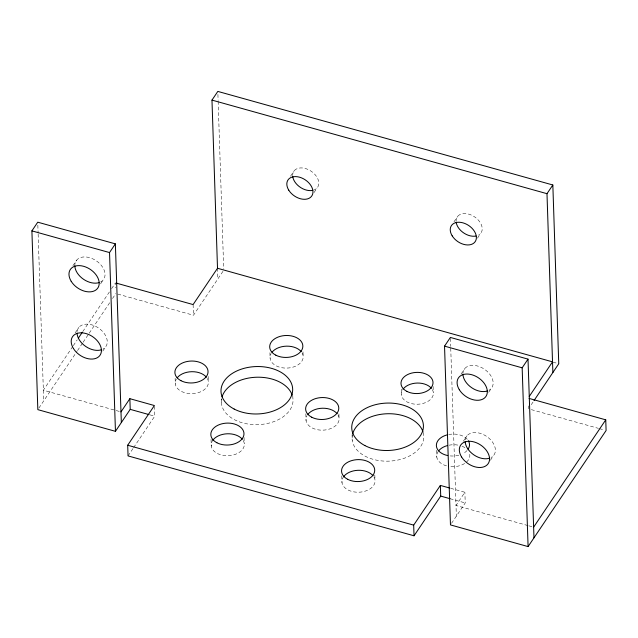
<?xml version="1.0" encoding="UTF-8"?>
<svg xmlns="http://www.w3.org/2000/svg" width="638" height="638" viewBox="0 0 638 638"><rect width="100%" height="100%" fill="white"/><g stroke="black" fill="none" stroke-linecap="round" stroke-linejoin="round"><path stroke-width="0.48" stroke-dasharray="3.19 2.39" d="M72.915 265.711L76.632 260.176M100.573 283.878L103.228 279.923M75.14 332.916L78.865 327.382M72.764 346.458L43.36 390.209L120.989 411.893M73.322 345.629L77.206 339.855M82.757 331.601L109.385 291.973M111.602 288.671L115.486 282.889L115.645 287.738M38.902 408.049L77.007 351.347M77.557 350.525L82.549 343.092M83.107 342.263L88.658 334.009M89.208 333.188L110.294 301.814M112.511 298.512L115.837 293.56M102.798 351.075L105.453 347.128M117.759 294.094L193.466 315.244L223.212 270.967M290.513 176.248L294.23 170.721M128.047 455.907L133.055 448.466M133.605 447.637L154.731 416.207L154.412 406.502M314.048 192.54L317.238 187.795M453.937 221.896L457.653 216.37M477.471 238.189L480.653 233.444M461.035 374.123L464.759 368.589M488.692 392.29L491.348 388.335M463.268 441.329L466.984 435.794M450.731 488.317L464.879 492.265L456.003 505.471L456.353 516.142M490.391 460.285L493.581 455.54M451.537 523.312L465.23 502.935L464.879 492.265M531.247 404.699L533.464 401.398M553.002 362.145L558.76 363.756M531.35 409.628L598.436 428.361M599.393 428.632L604.186 429.972M150.018 414.883L154.731 416.207M450.141 498.725L465.23 502.935M527.873 525.553L456.003 505.471L450.715 347.391M528.83 525.824L533.623 527.155M528.376 405.912L528.471 408.822M450.412 338.435L450.683 346.394M436.575 450.332L436.799 457.119M433.106 386.469L433.298 392.282M423.528 432.468L423.592 434.406A35.856 23.71 -1.9 0 1 386.835 461.178A35.856 23.71 -1.9 0 1 352.543 434.303M401.238 389.188L401.43 395.01M374.825 474.999L374.984 479.848M352.072 434.677L352.264 440.499M341.769 475.876L341.992 482.663M338.922 413.902L339.049 417.786M305.841 413.807L306.065 420.601M302.994 351.841L303.122 355.717M292.786 395.951L292.858 397.889A35.856 23.71 -1.9 0 1 256.763 424.661A35.856 23.71 -1.9 0 1 221.617 398.654M269.938 352.718L270.129 358.532M244.051 437.509L244.25 443.33M217.917 94.392L218.116 100.349M218.148 101.346L223.715 269.18M217.51 268.263L217.861 278.934M221.362 399.125L221.522 403.974M211.034 439.359L211.258 446.145M208.155 376.412L208.315 381.261M193.107 304.573L193.466 315.244M175.131 378.262L175.33 384.084M37.841 225.166L38.113 233.117M38.144 234.114L43.719 400.879M74.813 265.823A16.58 11.229 33.9 0 1 96.242 260.767A16.58 11.229 33.9 0 1 99.456 282.482M456.082 221.258A14.339 9.714 33.9 0 1 473.827 216.37A14.339 9.714 33.9 0 1 478.652 235.095M465.238 439.861A16.58 11.229 33.9 0 1 486.595 436.384A16.58 11.229 33.9 0 1 491.26 457.446M292.659 175.609A14.339 9.714 33.9 0 1 311.958 171.774A14.339 9.714 33.9 0 1 312.58 190.395M462.941 373.437A16.58 11.229 33.9 0 1 483.915 368.884A16.58 11.229 33.9 0 1 489.035 390.241M77.118 331.441A16.58 11.229 33.9 0 1 98.475 327.972A16.58 11.229 33.9 0 1 103.141 349.026M373.996 477.08A16.58 10.966 -1.9 0 1 358.524 492.225A16.58 10.966 -1.9 0 1 342.965 477.702M469.791 454.304A16.58 10.966 -1.9 0 1 466.131 462.414M464.655 463.491A16.58 10.966 -1.9 0 1 448.099 466.226M446.488 465.844A16.58 10.966 -1.9 0 1 438.178 451.489M449.072 445.18A16.58 10.966 -1.9 0 1 460.102 445.579M462.016 446.217A16.58 10.966 -1.9 0 1 466.745 449.048M467.04 450.548A16.58 10.966 -1.9 0 1 462.63 453.762M458.818 455.189A16.58 10.966 -1.9 0 1 450.276 455.923M448.713 434.51A16.58 10.966 -1.9 0 1 468.444 440.866M432.341 389.611A16.022 10.591 -1.9 0 1 416.877 404.245A16.022 10.591 -1.9 0 1 402.761 389.571M243.253 440.563A16.58 10.966 -1.9 0 1 227.79 455.707A16.58 10.966 -1.9 0 1 212.223 441.185M207.326 378.494A16.58 10.966 -1.9 0 1 191.855 393.638A16.58 10.966 -1.9 0 1 176.295 379.116M338.06 415.011A16.58 10.966 -1.9 0 1 322.597 430.164A16.58 10.966 -1.9 0 1 307.03 415.641M302.133 352.95A16.58 10.966 -1.9 0 1 286.661 368.094A16.58 10.966 -1.9 0 1 271.102 353.572"/><path stroke-width="0.96" d="M449.79 488.054L440.364 485.422L440.714 496.093L414.038 535.792L128.047 455.907L127.696 445.236L154.38 405.537L129.865 398.686L130.216 409.357L115.454 431.328L37.833 409.644L31.9 230.876L37.746 222.184L115.366 243.868L121.34 422.563M115.454 431.328L109.529 252.56L115.366 243.868M116.443 283.16L193.107 304.573L217.51 268.263L211.976 100.102L217.821 91.409L552.835 184.988L558.76 363.756L534.022 400.568M78.314 338.204L82.198 332.422M120.989 411.893L129.865 398.686M529.077 398.423L605.749 419.836L606.1 430.506L528.089 546.591L450.468 524.907L444.534 346.139L450.38 337.446L528.009 359.13L533.982 537.826M552.875 372.512L546.989 193.681L552.835 184.988M414.038 535.792L413.679 525.122L440.364 485.422M528.089 546.591L522.163 367.823L528.009 359.13M529.229 396.501L552.516 361.85L217.51 268.263M533.623 527.155L605.749 419.836M211.976 100.102L546.989 193.681M31.9 230.876L109.529 252.56M444.534 346.139L522.163 367.823M130.216 409.357L149.077 414.62M440.714 496.093L450.141 498.725M127.696 445.236L413.679 525.122M312.58 190.395A14.339 9.714 33.9 0 1 292.738 176.559M476.004 236.044A14.339 9.714 33.9 0 1 456.162 222.207M489.809 458.1A16.58 11.229 33.9 0 1 473.97 454.95A16.58 11.229 33.9 0 1 465.166 441.448M487.584 390.895A16.58 11.229 33.9 0 1 471.737 387.744A16.58 11.229 33.9 0 1 462.933 374.243M99.456 282.482A16.58 11.229 33.9 0 1 83.61 279.332A16.58 11.229 33.9 0 1 74.813 265.823M101.689 349.688A16.58 11.229 33.9 0 1 85.843 346.538A16.58 11.229 33.9 0 1 77.038 333.028M438.657 450.835A16.58 10.966 -1.9 0 1 447.421 445.563M468.444 440.866A16.58 10.966 -1.9 0 1 468.061 449.264M447.748 455.556A16.58 10.966 -1.9 0 1 436.368 445.587A16.58 10.966 -1.9 0 1 447.063 434.893M343.372 477.033A16.58 10.966 -1.9 0 1 357.91 470.302A16.58 10.966 -1.9 0 1 373.094 475.788M403.224 388.941A16.022 10.591 -1.9 0 1 417.324 383.047A16.022 10.591 -1.9 0 1 431.471 388.367M352.782 433.433A35.856 23.71 -1.9 0 1 387.673 413.735A35.856 23.71 -1.9 0 1 422.962 431.79M177.181 377.8A16.58 10.966 -1.9 0 1 191.783 371.699A16.58 10.966 -1.9 0 1 206.425 377.21M222.048 396.908A35.856 23.71 -1.9 0 1 256.939 377.217A35.856 23.71 -1.9 0 1 292.228 395.273M271.987 352.256A16.58 10.966 -1.9 0 1 286.59 346.155A16.58 10.966 -1.9 0 1 301.232 351.658M307.915 414.317A16.58 10.966 -1.9 0 1 322.517 408.224A16.58 10.966 -1.9 0 1 337.159 413.727M212.637 440.515A16.58 10.966 -1.9 0 1 227.176 433.784A16.58 10.966 -1.9 0 1 242.352 439.271M71.201 281.31A16.58 11.229 33.9 0 0 97.383 288.623A16.58 11.229 33.9 0 0 83.674 266.317A16.58 11.229 33.9 0 0 71.201 281.31M452.167 235.813A14.339 9.714 33.9 0 0 474.816 242.137A14.339 9.714 33.9 0 0 462.957 222.845A14.339 9.714 33.9 0 0 452.167 235.813M461.553 456.928A16.58 11.229 33.9 0 0 487.735 464.241A16.58 11.229 33.9 0 0 474.026 441.935A16.58 11.229 33.9 0 0 461.553 456.928M459.32 389.722A16.58 11.229 33.9 0 0 485.502 397.035A16.58 11.229 33.9 0 0 471.793 374.729A16.58 11.229 33.9 0 0 459.32 389.722M73.426 348.507A16.58 11.229 33.9 0 0 99.608 355.821A16.58 11.229 33.9 0 0 85.899 333.514A16.58 11.229 33.9 0 0 73.426 348.507M288.751 190.164A14.339 9.714 33.9 0 0 311.392 196.488A14.339 9.714 33.9 0 0 299.533 177.197A14.339 9.714 33.9 0 0 288.751 190.164M347.646 479.282A16.58 10.966 -1.9 0 0 374.498 472.04A16.58 10.966 -1.9 0 0 352.264 460.437A16.58 10.966 -1.9 0 0 347.646 479.282M406.877 391.373A16.022 10.591 -1.9 0 0 432.811 384.387A16.022 10.591 -1.9 0 0 411.335 373.174A16.022 10.591 -1.9 0 0 406.877 391.373M364.896 445.571A35.856 23.71 -1.9 0 0 422.954 429.932A35.856 23.71 -1.9 0 0 374.865 404.843A35.856 23.71 -1.9 0 0 364.896 445.571M216.912 442.756A16.58 10.966 -1.9 0 0 243.764 435.523A16.58 10.966 -1.9 0 0 221.522 423.919A16.58 10.966 -1.9 0 0 216.912 442.756M180.977 380.695A16.58 10.966 -1.9 0 0 207.829 373.461A16.58 10.966 -1.9 0 0 185.594 361.858A16.58 10.966 -1.9 0 0 180.977 380.695M234.162 409.054A35.856 23.71 -1.9 0 0 292.212 393.415A35.856 23.71 -1.9 0 0 244.131 368.317A35.856 23.71 -1.9 0 0 234.162 409.054M311.719 417.212A16.58 10.966 -1.9 0 0 338.571 409.979A16.58 10.966 -1.9 0 0 316.328 398.375A16.58 10.966 -1.9 0 0 311.719 417.212M275.783 355.151A16.58 10.966 -1.9 0 0 302.635 347.917A16.58 10.966 -1.9 0 0 280.401 336.306A16.58 10.966 -1.9 0 0 275.783 355.151"/></g></svg>
